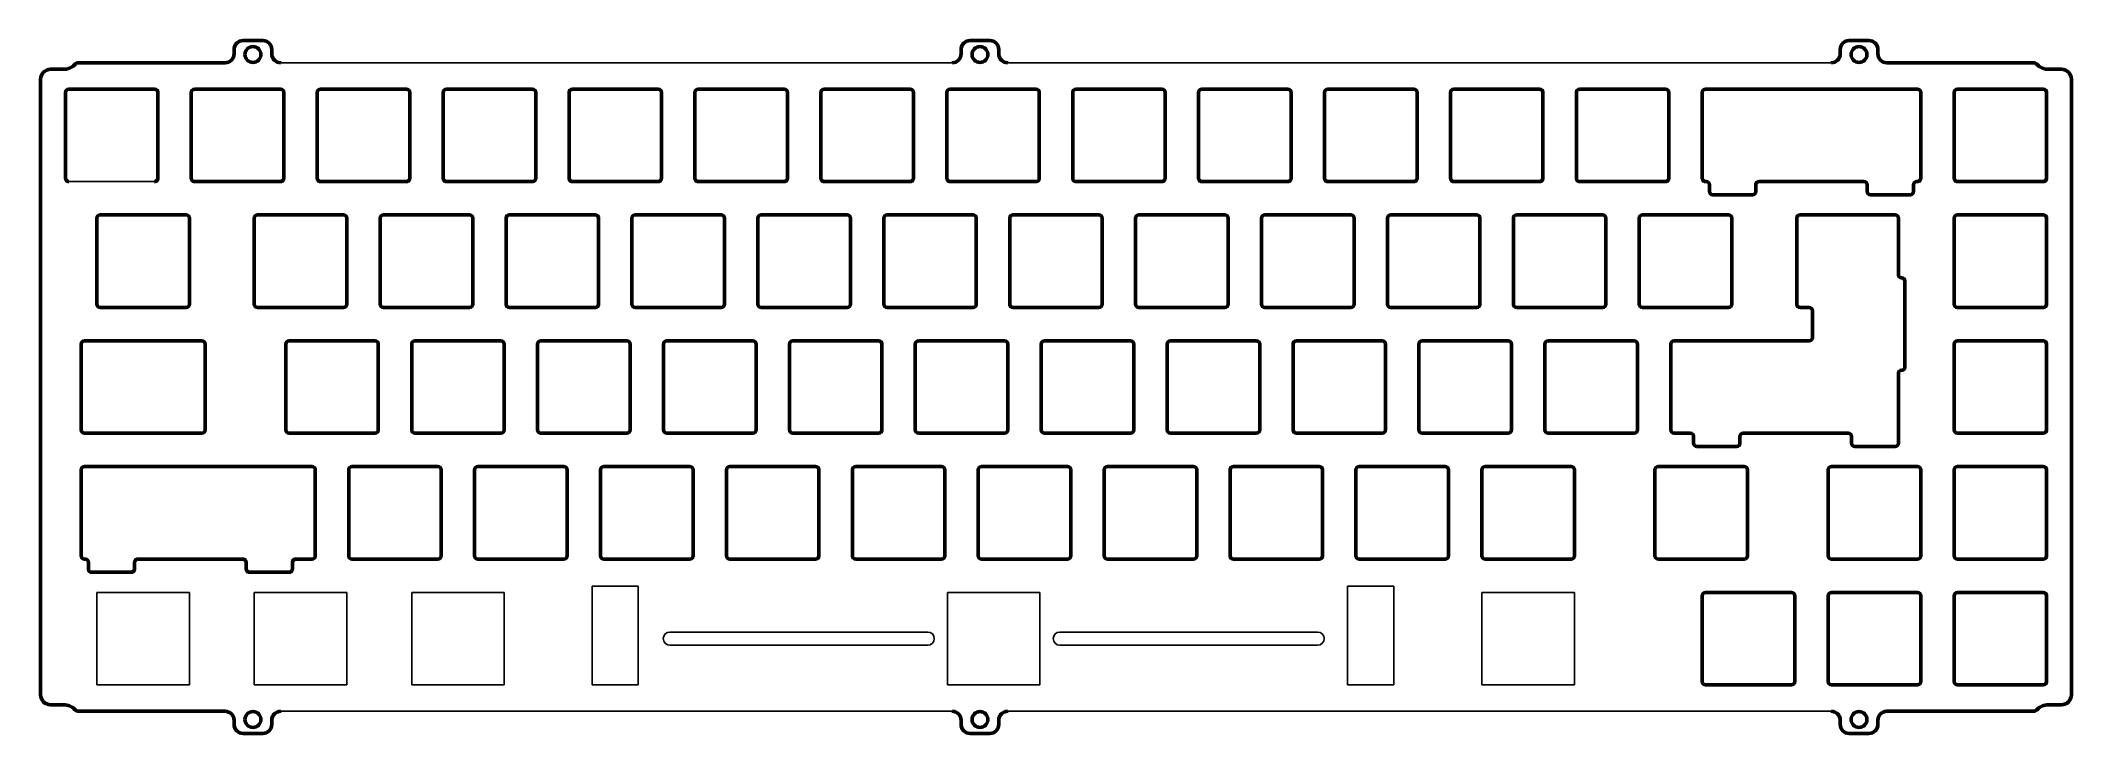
# Model space of a CAD drawing. Header units: millimetres. Extents: x 219 to 526, y 364 to 469.
import ezdxf

# ---------------------------------------------------------------- set-up
doc = ezdxf.new("R2010")
doc.units = ezdxf.units.MM
doc.header["$LTSCALE"] = 0.75
doc.layers.add('Visible', color=7, linetype='Continuous', lineweight=50)

msp = doc.modelspace()

# ---------------------------------------------------------------- linework, layer by layer
for p, q in [((254.97, 465.96), (356.57, 465.96)), ((364.97, 465.96), (489.57, 465.96)), ((222.9, 447.96), (235.9, 447.96)), ((254.97, 367.76), (356.57, 367.76)), ((364.97, 367.76), (489.57, 367.76))]:
    msp.add_line(p, q)
at = {"color": 7, "linetype": 'Continuous', "lineweight": 25}
for p, q in [((227.16, 385.76), (241.16, 385.76)), ((227.16, 371.76), (227.16, 385.76)), ((241.16, 385.76), (241.16, 371.76)), ((250.97, 385.76), (264.97, 385.76)), ((250.97, 371.76), (250.97, 385.76)), ((264.97, 385.76), (264.97, 371.76)), ((274.79, 385.76), (288.79, 385.76)), ((274.79, 371.76), (274.79, 385.76)), ((288.79, 385.76), (288.79, 371.76)), ((302.08, 386.73), (309.08, 386.73)), ((302.08, 371.76), (302.08, 386.73)), ((309.08, 371.76), (309.08, 386.73)), ((369.85, 385.76), (355.86, 385.76)), ((355.86, 385.76), (355.86, 371.76)), ((369.85, 371.76), (369.85, 385.76)), ((416.4, 386.73), (423.4, 386.73)), ((416.4, 371.76), (416.4, 386.73)), ((423.4, 371.76), (423.4, 386.73)), ((436.71, 385.76), (450.71, 385.76)), ((436.71, 371.76), (436.71, 385.76)), ((450.71, 385.76), (450.71, 371.76)), ((313.86, 379.76), (352.86, 379.76)), ((372.85, 379.76), (411.85, 379.76)), ((313.86, 377.76), (352.86, 377.76)), ((372.85, 377.76), (411.85, 377.76)), ((241.16, 371.76), (227.16, 371.76)), ((264.97, 371.76), (250.97, 371.76)), ((288.79, 371.76), (274.79, 371.76)), ((302.08, 371.76), (309.08, 371.76)), ((355.86, 371.76), (369.85, 371.76)), ((416.4, 371.76), (423.4, 371.76)), ((450.71, 371.76), (436.71, 371.76))]:
    msp.add_line(p, q, dxfattribs=at)
for centre, start, end in [((313.86, 378.76), 90, 270), ((352.86, 378.76), 270, 90), ((372.85, 378.76), 90, 270), ((411.85, 378.76), 270, 90)]:
    msp.add_arc(centre, 1, start, end, dxfattribs=at)
at = {"layer": 'Visible'}
for p, q in [((247.92, 467.96), (247.92, 467.31)), ((252.27, 469.31), (249.27, 469.31)), ((253.62, 467.31), (253.62, 467.96)), ((357.92, 467.96), (357.92, 467.31)), ((362.27, 469.31), (359.27, 469.31)), ((363.62, 467.31), (363.62, 467.96)), ((490.92, 467.96), (490.92, 467.31)), ((495.27, 469.31), (492.27, 469.31)), ((496.62, 467.31), (496.62, 467.96)), ((222.15, 464.96), (220.15, 464.96)), ((246.57, 465.96), (224.49, 465.96)), ((520.05, 465.96), (497.97, 465.96)), ((524.4, 464.96), (522.4, 464.96)), ((218.65, 463.46), (218.65, 370.26)), ((222.4, 448.46), (222.4, 461.46)), ((222.9, 461.96), (235.9, 461.96)), ((236.4, 461.46), (236.4, 448.46)), ((241.45, 448.46), (241.45, 461.46)), ((241.95, 461.96), (254.95, 461.96)), ((255.45, 461.46), (255.45, 448.46)), ((260.5, 448.46), (260.5, 461.46)), ((261, 461.96), (274, 461.96)), ((274.5, 461.46), (274.5, 448.46)), ((279.55, 448.46), (279.55, 461.46)), ((280.05, 461.96), (293.05, 461.96)), ((293.55, 461.46), (293.55, 448.46)), ((298.6, 448.46), (298.6, 461.46)), ((299.1, 461.96), (312.1, 461.96)), ((312.6, 461.46), (312.6, 448.46)), ((317.65, 448.46), (317.65, 461.46)), ((318.15, 461.96), (331.15, 461.96)), ((331.65, 461.46), (331.65, 448.46)), ((336.7, 448.46), (336.7, 461.46)), ((337.2, 461.96), (350.2, 461.96)), ((350.7, 461.46), (350.7, 448.46)), ((355.75, 448.46), (355.75, 461.46)), ((356.25, 461.96), (369.25, 461.96)), ((369.75, 461.46), (369.75, 448.46)), ((374.8, 448.46), (374.8, 461.46)), ((375.3, 461.96), (388.3, 461.96)), ((388.8, 461.46), (388.8, 448.46)), ((393.85, 448.46), (393.85, 461.46)), ((394.35, 461.96), (407.35, 461.96)), ((407.85, 461.46), (407.85, 448.46)), ((412.9, 448.46), (412.9, 461.46)), ((413.4, 461.96), (426.4, 461.96)), ((426.9, 461.46), (426.9, 448.46)), ((431.95, 448.46), (431.95, 461.46)), ((432.45, 461.96), (445.45, 461.96)), ((445.95, 461.46), (445.95, 448.46)), ((451, 448.46), (451, 461.46)), ((451.5, 461.96), (464.5, 461.96)), ((465, 461.46), (465, 448.46)), ((470.05, 448.46), (470.05, 461.46)), ((470.55, 461.96), (502.6, 461.96)), ((503.1, 461.46), (503.1, 448.46)), ((508.15, 448.46), (508.15, 461.46)), ((508.65, 461.96), (521.65, 461.96)), ((522.15, 461.46), (522.15, 448.46)), ((525.9, 370.26), (525.9, 463.46)), ((254.95, 447.96), (241.95, 447.96)), ((274, 447.96), (261, 447.96)), ((293.05, 447.96), (280.05, 447.96)), ((312.1, 447.96), (299.1, 447.96)), ((331.15, 447.96), (318.15, 447.96)), ((350.2, 447.96), (337.2, 447.96)), ((369.25, 447.96), (356.25, 447.96)), ((388.3, 447.96), (375.3, 447.96)), ((407.35, 447.96), (394.35, 447.96)), ((426.4, 447.96), (413.4, 447.96)), ((445.45, 447.96), (432.45, 447.96)), ((464.5, 447.96), (451.5, 447.96)), ((470.64, 447.96), (470.55, 447.96)), ((471.14, 446.46), (471.14, 447.46)), ((477.64, 445.96), (471.64, 445.96)), ((478.14, 447.46), (478.14, 446.46)), ((494.51, 447.96), (478.64, 447.96)), ((495.01, 446.46), (495.01, 447.46)), ((501.51, 445.96), (495.51, 445.96)), ((502.01, 447.46), (502.01, 446.46)), ((502.6, 447.96), (502.51, 447.96)), ((521.65, 447.96), (508.65, 447.96)), ((227.66, 442.91), (240.66, 442.91)), ((251.47, 442.91), (264.47, 442.91)), ((270.52, 442.91), (283.52, 442.91)), ((289.57, 442.91), (302.57, 442.91)), ((308.62, 442.91), (321.62, 442.91)), ((327.67, 442.91), (340.67, 442.91)), ((346.72, 442.91), (359.72, 442.91)), ((365.77, 442.91), (378.77, 442.91)), ((384.82, 442.91), (397.82, 442.91)), ((403.87, 442.91), (416.87, 442.91)), ((422.92, 442.91), (435.92, 442.91)), ((441.97, 442.91), (454.97, 442.91)), ((461.02, 442.91), (474.02, 442.91)), ((484.84, 442.91), (499.22, 442.91)), ((508.65, 442.91), (521.65, 442.91)), ((227.16, 429.41), (227.16, 442.41)), ((241.16, 442.41), (241.16, 429.41)), ((250.97, 429.41), (250.97, 442.41)), ((264.97, 442.41), (264.97, 429.41)), ((270.02, 429.41), (270.02, 442.41)), ((284.02, 442.41), (284.02, 429.41)), ((289.07, 429.41), (289.07, 442.41)), ((303.07, 442.41), (303.07, 429.41)), ((308.12, 429.41), (308.12, 442.41)), ((322.12, 442.41), (322.12, 429.41)), ((327.17, 429.41), (327.17, 442.41)), ((341.17, 442.41), (341.17, 429.41)), ((346.22, 429.41), (346.22, 442.41)), ((360.22, 442.41), (360.22, 429.41)), ((365.27, 429.41), (365.27, 442.41)), ((379.27, 442.41), (379.27, 429.41)), ((384.32, 429.41), (384.32, 442.41)), ((398.32, 442.41), (398.32, 429.41)), ((403.37, 429.41), (403.37, 442.41)), ((417.37, 442.41), (417.37, 429.41)), ((422.42, 429.41), (422.42, 442.41)), ((436.42, 442.41), (436.42, 429.41)), ((441.47, 429.41), (441.47, 442.41)), ((455.47, 442.41), (455.47, 429.41)), ((460.52, 429.41), (460.52, 442.41)), ((474.52, 442.41), (474.52, 429.41)), ((484.34, 429.41), (484.34, 442.41)), ((499.72, 442.41), (499.72, 433.89)), ((508.15, 429.41), (508.15, 442.41)), ((522.15, 442.41), (522.15, 429.41)), ((500.72, 432.89), (500.72, 419.89)), ((240.66, 428.91), (227.66, 428.91)), ((264.47, 428.91), (251.47, 428.91)), ((283.52, 428.91), (270.52, 428.91)), ((302.57, 428.91), (289.57, 428.91)), ((321.62, 428.91), (308.62, 428.91)), ((340.67, 428.91), (327.67, 428.91)), ((359.72, 428.91), (346.72, 428.91)), ((378.77, 428.91), (365.77, 428.91)), ((397.82, 428.91), (384.82, 428.91)), ((416.87, 428.91), (403.87, 428.91)), ((435.92, 428.91), (422.92, 428.91)), ((454.97, 428.91), (441.97, 428.91)), ((474.02, 428.91), (461.02, 428.91)), ((486.22, 428.91), (484.84, 428.91)), ((486.72, 424.36), (486.72, 428.41)), ((521.65, 428.91), (508.65, 428.91)), ((224.78, 410.36), (224.78, 423.36)), ((225.28, 423.86), (243.04, 423.86)), ((243.54, 423.36), (243.54, 410.36)), ((255.74, 410.36), (255.74, 423.36)), ((256.24, 423.86), (269.24, 423.86)), ((269.74, 423.36), (269.74, 410.36)), ((274.79, 410.36), (274.79, 423.36)), ((275.29, 423.86), (288.29, 423.86)), ((288.79, 423.36), (288.79, 410.36)), ((293.84, 410.36), (293.84, 423.36)), ((294.34, 423.86), (307.34, 423.86)), ((307.84, 423.36), (307.84, 410.36)), ((312.89, 410.36), (312.89, 423.36)), ((313.39, 423.86), (326.39, 423.86)), ((326.89, 423.36), (326.89, 410.36)), ((331.94, 410.36), (331.94, 423.36)), ((332.44, 423.86), (345.44, 423.86)), ((345.94, 423.36), (345.94, 410.36)), ((350.99, 410.36), (350.99, 423.36)), ((351.49, 423.86), (364.49, 423.86)), ((364.99, 423.36), (364.99, 410.36)), ((370.04, 410.36), (370.04, 423.36)), ((370.54, 423.86), (383.54, 423.86)), ((384.04, 423.36), (384.04, 410.36)), ((389.09, 410.36), (389.09, 423.36)), ((389.59, 423.86), (402.59, 423.86)), ((403.09, 423.36), (403.09, 410.36)), ((408.14, 410.36), (408.14, 423.36)), ((408.64, 423.86), (421.64, 423.86)), ((422.14, 423.36), (422.14, 410.36)), ((427.19, 410.36), (427.19, 423.36)), ((427.69, 423.86), (440.69, 423.86)), ((441.19, 423.36), (441.19, 410.36)), ((446.24, 410.36), (446.24, 423.36)), ((446.74, 423.86), (459.74, 423.86)), ((460.24, 423.36), (460.24, 410.36)), ((465.29, 410.36), (465.29, 423.36)), ((465.79, 423.86), (486.22, 423.86)), ((508.15, 410.36), (508.15, 423.36)), ((508.65, 423.86), (521.65, 423.86)), ((522.15, 423.36), (522.15, 410.36)), ((499.72, 418.89), (499.72, 408.36)), ((243.04, 409.86), (225.28, 409.86)), ((269.24, 409.86), (256.24, 409.86)), ((288.29, 409.86), (275.29, 409.86)), ((307.34, 409.86), (294.34, 409.86)), ((326.39, 409.86), (313.39, 409.86)), ((345.44, 409.86), (332.44, 409.86)), ((364.49, 409.86), (351.49, 409.86)), ((383.54, 409.86), (370.54, 409.86)), ((402.59, 409.86), (389.59, 409.86)), ((421.64, 409.86), (408.64, 409.86)), ((440.69, 409.86), (427.69, 409.86)), ((459.74, 409.86), (446.74, 409.86)), ((468.25, 409.86), (465.79, 409.86)), ((468.75, 408.36), (468.75, 409.36)), ((475.75, 409.36), (475.75, 408.36)), ((492.13, 409.86), (476.25, 409.86)), ((492.63, 408.36), (492.63, 409.36)), ((521.65, 409.86), (508.65, 409.86)), ((475.25, 407.86), (469.25, 407.86)), ((499.22, 407.86), (493.13, 407.86)), ((224.78, 391.31), (224.78, 404.31)), ((225.28, 404.81), (259.71, 404.81)), ((260.21, 404.31), (260.21, 391.31)), ((265.26, 391.31), (265.26, 404.31)), ((265.76, 404.81), (278.76, 404.81)), ((279.26, 404.31), (279.26, 391.31)), ((284.31, 391.31), (284.31, 404.31)), ((284.81, 404.81), (297.81, 404.81)), ((298.31, 404.31), (298.31, 391.31)), ((303.36, 391.31), (303.36, 404.31)), ((303.86, 404.81), (316.86, 404.81)), ((317.36, 404.31), (317.36, 391.31)), ((322.41, 391.31), (322.41, 404.31)), ((322.91, 404.81), (335.91, 404.81)), ((336.41, 404.31), (336.41, 391.31)), ((341.46, 391.31), (341.46, 404.31)), ((341.96, 404.81), (354.96, 404.81)), ((355.46, 404.31), (355.46, 391.31)), ((360.51, 391.31), (360.51, 404.31)), ((361.01, 404.81), (374.01, 404.81)), ((374.51, 404.31), (374.51, 391.31)), ((379.56, 391.31), (379.56, 404.31)), ((380.06, 404.81), (393.06, 404.81)), ((393.56, 404.31), (393.56, 391.31)), ((398.61, 391.31), (398.61, 404.31)), ((399.11, 404.81), (412.11, 404.81)), ((412.61, 404.31), (412.61, 391.31)), ((417.66, 391.31), (417.66, 404.31)), ((418.16, 404.81), (431.16, 404.81)), ((431.66, 404.31), (431.66, 391.31)), ((436.71, 391.31), (436.71, 404.31)), ((437.21, 404.81), (450.21, 404.81)), ((450.71, 404.31), (450.71, 391.31)), ((462.9, 391.31), (462.9, 404.31)), ((463.4, 404.81), (476.4, 404.81)), ((476.9, 404.31), (476.9, 391.31)), ((489.1, 391.31), (489.1, 404.31)), ((489.6, 404.81), (502.6, 404.81)), ((503.1, 404.31), (503.1, 391.31)), ((508.15, 391.31), (508.15, 404.31)), ((508.65, 404.81), (521.65, 404.81)), ((522.15, 404.31), (522.15, 391.31)), ((225.37, 390.81), (225.28, 390.81)), ((225.87, 389.31), (225.87, 390.31)), ((232.87, 390.31), (232.87, 389.31)), ((249.24, 390.81), (233.37, 390.81)), ((249.74, 389.31), (249.74, 390.31)), ((256.74, 390.31), (256.74, 389.31)), ((259.71, 390.81), (257.24, 390.81)), ((278.76, 390.81), (265.76, 390.81)), ((297.81, 390.81), (284.81, 390.81)), ((316.86, 390.81), (303.86, 390.81)), ((335.91, 390.81), (322.91, 390.81)), ((354.96, 390.81), (341.96, 390.81)), ((374.01, 390.81), (361.01, 390.81)), ((393.06, 390.81), (380.06, 390.81)), ((412.11, 390.81), (399.11, 390.81)), ((431.16, 390.81), (418.16, 390.81)), ((450.21, 390.81), (437.21, 390.81)), ((476.4, 390.81), (463.4, 390.81)), ((502.6, 390.81), (489.6, 390.81)), ((521.65, 390.81), (508.65, 390.81)), ((232.37, 388.81), (226.37, 388.81)), ((256.24, 388.81), (250.24, 388.81)), ((470.05, 372.26), (470.05, 385.26)), ((470.55, 385.76), (483.55, 385.76)), ((484.05, 385.26), (484.05, 372.26)), ((489.1, 372.26), (489.1, 385.26)), ((489.6, 385.76), (502.6, 385.76)), ((503.1, 385.26), (503.1, 372.26)), ((508.15, 372.26), (508.15, 385.26)), ((508.65, 385.76), (521.65, 385.76)), ((522.15, 385.26), (522.15, 372.26)), ((220.15, 368.76), (222.15, 368.76)), ((483.55, 371.76), (470.55, 371.76)), ((502.6, 371.76), (489.6, 371.76)), ((521.65, 371.76), (508.65, 371.76)), ((522.4, 368.76), (524.4, 368.76)), ((246.57, 367.76), (224.49, 367.76)), ((247.92, 365.76), (247.92, 366.41)), ((253.62, 366.41), (253.62, 365.76)), ((357.92, 365.76), (357.92, 366.41)), ((363.62, 366.41), (363.62, 365.76)), ((490.92, 365.76), (490.92, 366.41)), ((496.62, 366.41), (496.62, 365.76)), ((520.05, 367.76), (497.97, 367.76)), ((252.27, 364.41), (249.27, 364.41)), ((362.27, 364.41), (359.27, 364.41)), ((495.27, 364.41), (492.27, 364.41))]:
    msp.add_line(p, q, dxfattribs=at)
at = {"layer": 'Visible', "extrusion": (0, 0, -1)}
for centre in [(-250.77, 467.21), (-360.77, 467.21), (-493.77, 467.21), (-250.77, 366.51), (-360.77, 366.51), (-493.77, 366.51)]:
    msp.add_circle(centre, 1.2, dxfattribs=at)
for centre, radius, start, end in [((-246.57, 467.31), 1.35, 180, 270), ((-254.97, 467.31), 1.35, 270, 0), ((-356.57, 467.31), 1.35, 180, 270), ((-364.97, 467.31), 1.35, 270, 0), ((-489.57, 467.31), 1.35, 180, 270), ((-497.97, 467.31), 1.35, 270, 0), ((-222.15, 467.21), 2.25, 223.8131, 270), ((-522.4, 467.21), 2.25, 270, 316.1869), ((-222.9, 461.46), 0.5, 0, 90), ((-235.9, 461.46), 0.5, 90, 180), ((-241.95, 461.46), 0.5, 0, 90), ((-254.95, 461.46), 0.5, 90, 180), ((-261, 461.46), 0.5, 0, 90), ((-274, 461.46), 0.5, 90, 180), ((-280.05, 461.46), 0.5, 0, 90), ((-293.05, 461.46), 0.5, 90, 180), ((-299.1, 461.46), 0.5, 0, 90), ((-312.1, 461.46), 0.5, 90, 180), ((-318.15, 461.46), 0.5, 0, 90), ((-331.15, 461.46), 0.5, 90, 180), ((-337.2, 461.46), 0.5, 0, 90), ((-350.2, 461.46), 0.5, 90, 180), ((-356.25, 461.46), 0.5, 0, 90), ((-369.25, 461.46), 0.5, 90, 180), ((-375.3, 461.46), 0.5, 0, 90), ((-388.3, 461.46), 0.5, 90, 180), ((-394.35, 461.46), 0.5, 0, 90), ((-407.35, 461.46), 0.5, 90, 180), ((-413.4, 461.46), 0.5, 0, 90), ((-426.4, 461.46), 0.5, 90, 180), ((-432.45, 461.46), 0.5, 0, 90), ((-445.45, 461.46), 0.5, 90, 180), ((-451.5, 461.46), 0.5, 0, 90), ((-464.5, 461.46), 0.5, 90, 180), ((-470.55, 461.46), 0.5, 0, 90), ((-502.6, 461.46), 0.5, 90, 180), ((-508.65, 461.46), 0.5, 0, 90), ((-521.65, 461.46), 0.5, 90, 180), ((-222.9, 448.46), 0.5, 270, 0), ((-235.9, 448.46), 0.5, 180, 270), ((-241.95, 448.46), 0.5, 270, 0), ((-254.95, 448.46), 0.5, 180, 270), ((-261, 448.46), 0.5, 270, 0), ((-274, 448.46), 0.5, 180, 270), ((-280.05, 448.46), 0.5, 270, 0), ((-293.05, 448.46), 0.5, 180, 270), ((-299.1, 448.46), 0.5, 270, 0), ((-312.1, 448.46), 0.5, 180, 270), ((-318.15, 448.46), 0.5, 270, 0), ((-331.15, 448.46), 0.5, 180, 270), ((-337.2, 448.46), 0.5, 270, 0), ((-350.2, 448.46), 0.5, 180, 270), ((-356.25, 448.46), 0.5, 270, 0), ((-369.25, 448.46), 0.5, 180, 270), ((-375.3, 448.46), 0.5, 270, 0), ((-388.3, 448.46), 0.5, 180, 270), ((-394.35, 448.46), 0.5, 270, 0), ((-407.35, 448.46), 0.5, 180, 270), ((-413.4, 448.46), 0.5, 270, 0), ((-426.4, 448.46), 0.5, 180, 270), ((-432.45, 448.46), 0.5, 270, 0), ((-445.45, 448.46), 0.5, 180, 270), ((-451.5, 448.46), 0.5, 270, 0), ((-464.5, 448.46), 0.5, 180, 270), ((-470.55, 448.46), 0.5, 270, 0), ((-471.64, 446.46), 0.5, 270, 0), ((-477.64, 446.46), 0.5, 180, 270), ((-495.51, 446.46), 0.5, 270, 0), ((-501.51, 446.46), 0.5, 180, 270), ((-502.6, 448.46), 0.5, 180, 270), ((-508.65, 448.46), 0.5, 270, 0), ((-521.65, 448.46), 0.5, 180, 270), ((-227.66, 442.41), 0.5, 0, 90), ((-240.66, 442.41), 0.5, 90, 180), ((-251.47, 442.41), 0.5, 0, 90), ((-264.47, 442.41), 0.5, 90, 180), ((-270.52, 442.41), 0.5, 0, 90), ((-283.52, 442.41), 0.5, 90, 180), ((-289.57, 442.41), 0.5, 0, 90), ((-302.57, 442.41), 0.5, 90, 180), ((-308.62, 442.41), 0.5, 0, 90), ((-321.62, 442.41), 0.5, 90, 180), ((-327.67, 442.41), 0.5, 0, 90), ((-340.67, 442.41), 0.5, 90, 180), ((-346.72, 442.41), 0.5, 0, 90), ((-359.72, 442.41), 0.5, 90, 180), ((-365.77, 442.41), 0.5, 0, 90), ((-378.77, 442.41), 0.5, 90, 180), ((-384.82, 442.41), 0.5, 0, 90), ((-397.82, 442.41), 0.5, 90, 180), ((-403.87, 442.41), 0.5, 0, 90), ((-416.87, 442.41), 0.5, 90, 180), ((-422.92, 442.41), 0.5, 0, 90), ((-435.92, 442.41), 0.5, 90, 180), ((-441.97, 442.41), 0.5, 0, 90), ((-454.97, 442.41), 0.5, 90, 180), ((-461.02, 442.41), 0.5, 0, 90), ((-474.02, 442.41), 0.5, 90, 180), ((-484.84, 442.41), 0.5, 0, 90), ((-499.22, 442.41), 0.5, 90, 180), ((-508.65, 442.41), 0.5, 0, 90), ((-521.65, 442.41), 0.5, 90, 180), ((-500.22, 432.89), 0.5, 90, 180), ((-227.66, 429.41), 0.5, 270, 0), ((-240.66, 429.41), 0.5, 180, 270), ((-251.47, 429.41), 0.5, 270, 0), ((-264.47, 429.41), 0.5, 180, 270), ((-270.52, 429.41), 0.5, 270, 0), ((-283.52, 429.41), 0.5, 180, 270), ((-289.57, 429.41), 0.5, 270, 0), ((-302.57, 429.41), 0.5, 180, 270), ((-308.62, 429.41), 0.5, 270, 0), ((-321.62, 429.41), 0.5, 180, 270), ((-327.67, 429.41), 0.5, 270, 0), ((-340.67, 429.41), 0.5, 180, 270), ((-346.72, 429.41), 0.5, 270, 0), ((-359.72, 429.41), 0.5, 180, 270), ((-365.77, 429.41), 0.5, 270, 0), ((-378.77, 429.41), 0.5, 180, 270), ((-384.82, 429.41), 0.5, 270, 0), ((-397.82, 429.41), 0.5, 180, 270), ((-403.87, 429.41), 0.5, 270, 0), ((-416.87, 429.41), 0.5, 180, 270), ((-422.92, 429.41), 0.5, 270, 0), ((-435.92, 429.41), 0.5, 180, 270), ((-441.97, 429.41), 0.5, 270, 0), ((-454.97, 429.41), 0.5, 180, 270), ((-461.02, 429.41), 0.5, 270, 0), ((-474.02, 429.41), 0.5, 180, 270), ((-484.84, 429.41), 0.5, 270, 0), ((-508.65, 429.41), 0.5, 270, 0), ((-521.65, 429.41), 0.5, 180, 270), ((-225.28, 423.36), 0.5, 0, 90), ((-243.04, 423.36), 0.5, 90, 180), ((-256.24, 423.36), 0.5, 0, 90), ((-269.24, 423.36), 0.5, 90, 180), ((-275.29, 423.36), 0.5, 0, 90), ((-288.29, 423.36), 0.5, 90, 180), ((-294.34, 423.36), 0.5, 0, 90), ((-307.34, 423.36), 0.5, 90, 180), ((-313.39, 423.36), 0.5, 0, 90), ((-326.39, 423.36), 0.5, 90, 180), ((-332.44, 423.36), 0.5, 0, 90), ((-345.44, 423.36), 0.5, 90, 180), ((-351.49, 423.36), 0.5, 0, 90), ((-364.49, 423.36), 0.5, 90, 180), ((-370.54, 423.36), 0.5, 0, 90), ((-383.54, 423.36), 0.5, 90, 180), ((-389.59, 423.36), 0.5, 0, 90), ((-402.59, 423.36), 0.5, 90, 180), ((-408.64, 423.36), 0.5, 0, 90), ((-421.64, 423.36), 0.5, 90, 180), ((-427.69, 423.36), 0.5, 0, 90), ((-440.69, 423.36), 0.5, 90, 180), ((-446.74, 423.36), 0.5, 0, 90), ((-459.74, 423.36), 0.5, 90, 180), ((-465.79, 423.36), 0.5, 0, 90), ((-508.65, 423.36), 0.5, 0, 90), ((-521.65, 423.36), 0.5, 90, 180), ((-500.22, 419.89), 0.5, 180, 270), ((-225.28, 410.36), 0.5, 270, 0), ((-243.04, 410.36), 0.5, 180, 270), ((-256.24, 410.36), 0.5, 270, 0), ((-269.24, 410.36), 0.5, 180, 270), ((-275.29, 410.36), 0.5, 270, 0), ((-288.29, 410.36), 0.5, 180, 270), ((-294.34, 410.36), 0.5, 270, 0), ((-307.34, 410.36), 0.5, 180, 270), ((-313.39, 410.36), 0.5, 270, 0), ((-326.39, 410.36), 0.5, 180, 270), ((-332.44, 410.36), 0.5, 270, 0), ((-345.44, 410.36), 0.5, 180, 270), ((-351.49, 410.36), 0.5, 270, 0), ((-364.49, 410.36), 0.5, 180, 270), ((-370.54, 410.36), 0.5, 270, 0), ((-383.54, 410.36), 0.5, 180, 270), ((-389.59, 410.36), 0.5, 270, 0), ((-402.59, 410.36), 0.5, 180, 270), ((-408.64, 410.36), 0.5, 270, 0), ((-421.64, 410.36), 0.5, 180, 270), ((-427.69, 410.36), 0.5, 270, 0), ((-440.69, 410.36), 0.5, 180, 270), ((-446.74, 410.36), 0.5, 270, 0), ((-459.74, 410.36), 0.5, 180, 270), ((-465.79, 410.36), 0.5, 270, 0), ((-508.65, 410.36), 0.5, 270, 0), ((-521.65, 410.36), 0.5, 180, 270), ((-469.25, 408.36), 0.5, 270, 0), ((-475.25, 408.36), 0.5, 180, 270), ((-493.13, 408.36), 0.5, 270, 0), ((-499.22, 408.36), 0.5, 180, 270), ((-225.28, 404.31), 0.5, 0, 90), ((-259.71, 404.31), 0.5, 90, 180), ((-265.76, 404.31), 0.5, 0, 90), ((-278.76, 404.31), 0.5, 90, 180), ((-284.81, 404.31), 0.5, 0, 90), ((-297.81, 404.31), 0.5, 90, 180), ((-303.86, 404.31), 0.5, 0, 90), ((-316.86, 404.31), 0.5, 90, 180), ((-322.91, 404.31), 0.5, 0, 90), ((-335.91, 404.31), 0.5, 90, 180), ((-341.96, 404.31), 0.5, 0, 90), ((-354.96, 404.31), 0.5, 90, 180), ((-361.01, 404.31), 0.5, 0, 90), ((-374.01, 404.31), 0.5, 90, 180), ((-380.06, 404.31), 0.5, 0, 90), ((-393.06, 404.31), 0.5, 90, 180), ((-399.11, 404.31), 0.5, 0, 90), ((-412.11, 404.31), 0.5, 90, 180), ((-418.16, 404.31), 0.5, 0, 90), ((-431.16, 404.31), 0.5, 90, 180), ((-437.21, 404.31), 0.5, 0, 90), ((-450.21, 404.31), 0.5, 90, 180), ((-463.4, 404.31), 0.5, 0, 90), ((-476.4, 404.31), 0.5, 90, 180), ((-489.6, 404.31), 0.5, 0, 90), ((-502.6, 404.31), 0.5, 90, 180), ((-508.65, 404.31), 0.5, 0, 90), ((-521.65, 404.31), 0.5, 90, 180), ((-225.28, 391.31), 0.5, 270, 0), ((-259.71, 391.31), 0.5, 180, 270), ((-265.76, 391.31), 0.5, 270, 0), ((-278.76, 391.31), 0.5, 180, 270), ((-284.81, 391.31), 0.5, 270, 0), ((-297.81, 391.31), 0.5, 180, 270), ((-303.86, 391.31), 0.5, 270, 0), ((-316.86, 391.31), 0.5, 180, 270), ((-322.91, 391.31), 0.5, 270, 0), ((-335.91, 391.31), 0.5, 180, 270), ((-341.96, 391.31), 0.5, 270, 0), ((-354.96, 391.31), 0.5, 180, 270), ((-361.01, 391.31), 0.5, 270, 0), ((-374.01, 391.31), 0.5, 180, 270), ((-380.06, 391.31), 0.5, 270, 0), ((-393.06, 391.31), 0.5, 180, 270), ((-399.11, 391.31), 0.5, 270, 0), ((-412.11, 391.31), 0.5, 180, 270), ((-418.16, 391.31), 0.5, 270, 0), ((-431.16, 391.31), 0.5, 180, 270), ((-437.21, 391.31), 0.5, 270, 0), ((-450.21, 391.31), 0.5, 180, 270), ((-463.4, 391.31), 0.5, 270, 0), ((-476.4, 391.31), 0.5, 180, 270), ((-489.6, 391.31), 0.5, 270, 0), ((-502.6, 391.31), 0.5, 180, 270), ((-508.65, 391.31), 0.5, 270, 0), ((-521.65, 391.31), 0.5, 180, 270), ((-226.37, 389.31), 0.5, 270, 0), ((-232.37, 389.31), 0.5, 180, 270), ((-250.24, 389.31), 0.5, 270, 0), ((-256.24, 389.31), 0.5, 180, 270), ((-470.55, 385.26), 0.5, 0, 90), ((-483.55, 385.26), 0.5, 90, 180), ((-489.6, 385.26), 0.5, 0, 90), ((-502.6, 385.26), 0.5, 90, 180), ((-508.65, 385.26), 0.5, 0, 90), ((-521.65, 385.26), 0.5, 90, 180), ((-470.55, 372.26), 0.5, 270, 0), ((-483.55, 372.26), 0.5, 180, 270), ((-489.6, 372.26), 0.5, 270, 0), ((-502.6, 372.26), 0.5, 180, 270), ((-508.65, 372.26), 0.5, 270, 0), ((-521.65, 372.26), 0.5, 180, 270), ((-222.15, 366.51), 2.25, 90, 136.1869), ((-522.4, 366.51), 2.25, 43.8131, 90), ((-246.57, 366.41), 1.35, 90, 180), ((-254.97, 366.41), 1.35, 0, 90), ((-356.57, 366.41), 1.35, 90, 180), ((-364.97, 366.41), 1.35, 0, 90), ((-489.57, 366.41), 1.35, 90, 180), ((-497.97, 366.41), 1.35, 0, 90)]:
    msp.add_arc(centre, radius, start, end, dxfattribs=at)
at = {"layer": 'Visible'}
for centre, radius, start, end in [((249.27, 467.96), 1.35, 90, 180), ((252.27, 467.96), 1.35, 0, 90), ((359.27, 467.96), 1.35, 90, 180), ((362.27, 467.96), 1.35, 0, 90), ((492.27, 467.96), 1.35, 90, 180), ((495.27, 467.96), 1.35, 0, 90), ((220.15, 463.46), 1.5, 90, 180), ((224.49, 464.96), 1, 90, 136.1869), ((520.05, 464.96), 1, 43.8131, 90), ((524.4, 463.46), 1.5, 0, 90), ((470.64, 447.46), 0.5, 0, 90), ((478.64, 447.46), 0.5, 90, 180), ((494.51, 447.46), 0.5, 0, 90), ((502.51, 447.46), 0.5, 90, 180), ((500.22, 433.89), 0.5, 180, 270), ((486.22, 428.41), 0.5, 0, 90), ((486.22, 424.36), 0.5, 270, 0), ((500.22, 418.89), 0.5, 90, 180), ((468.25, 409.36), 0.5, 0, 90), ((476.25, 409.36), 0.5, 90, 180), ((492.13, 409.36), 0.5, 0, 90), ((225.37, 390.31), 0.5, 0, 90), ((233.37, 390.31), 0.5, 90, 180), ((249.24, 390.31), 0.5, 0, 90), ((257.24, 390.31), 0.5, 90, 180), ((220.15, 370.26), 1.5, 180, 270), ((524.4, 370.26), 1.5, 270, 0), ((224.49, 368.76), 1, 223.8131, 270), ((249.27, 365.76), 1.35, 180, 270), ((252.27, 365.76), 1.35, 270, 0), ((359.27, 365.76), 1.35, 180, 270), ((362.27, 365.76), 1.35, 270, 0), ((492.27, 365.76), 1.35, 180, 270), ((495.27, 365.76), 1.35, 270, 0), ((520.05, 368.76), 1, 270, 316.1869)]:
    msp.add_arc(centre, radius, start, end, dxfattribs=at)

doc.saveas('drawing.dxf')
